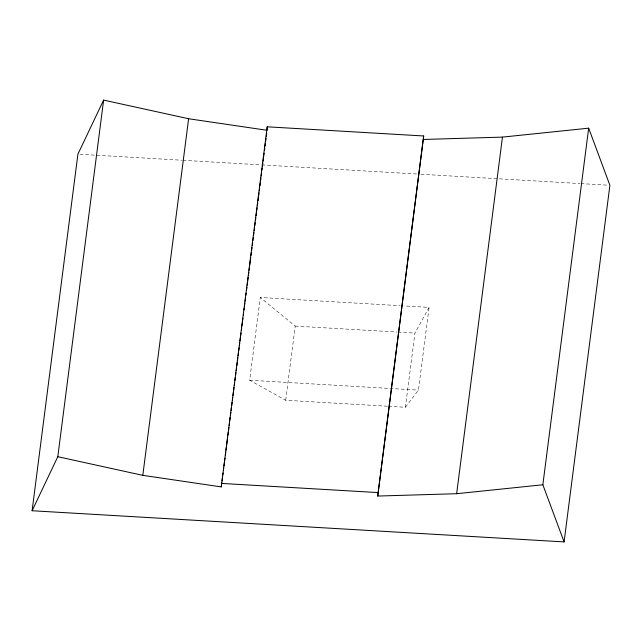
<?xml version="1.0" encoding="UTF-8"?>
<svg xmlns="http://www.w3.org/2000/svg" width="642" height="642" viewBox="0 0 642 642"><rect width="100%" height="100%" fill="white"/><g stroke="black" fill="none" stroke-linecap="round" stroke-linejoin="round"><path stroke-width="0.48" stroke-dasharray="3.21 2.41" d="M387.431 406.226L285.69 400.263L249.666 380.233L260.299 297.503L400.118 305.688M285.69 400.263L295.224 326.088L260.299 297.503M388.434 406.282L405.391 407.277L414.917 333.102L429.081 307.39L404.115 305.921M405.391 407.277L418.448 390.119L429.081 307.39M79.921 154.265L181.911 160.235M182.914 160.291L260.909 164.858M261.912 164.922L416.907 173.998M420.903 174.231L579.903 183.54M580.898 183.604L607.902 185.185M295.224 326.088L396.965 332.05M397.96 332.107L414.917 333.102M249.666 380.233L418.448 390.119"/><path stroke-width="0.96" d="M32.1 510.743L57.804 456.703L142.805 475.345L221.257 486.893L267.216 126.811L423.68 135.976L377.721 496.057L456.647 493.706L542.851 484.774L564.085 541.904L32.1 510.743L77.915 154.144L103.619 100.096L188.62 118.746L267.072 130.294L267.216 126.811M377.721 496.057L423.68 135.976M57.804 456.703L103.619 100.096M142.805 475.345L188.62 118.746M221.257 486.893L221.771 482.92M222.02 480.938L222.405 477.953M222.79 474.976L223.047 472.993M223.424 470.008L223.681 468.026M223.938 466.036L224.323 463.059M224.58 461.068L224.957 458.091M225.342 455.114L225.727 452.128M225.984 450.146L226.361 447.161M226.618 445.179L227.637 437.234M227.894 435.244L228.279 432.267M228.536 430.276L228.913 427.299M229.17 425.309L229.555 422.332M229.812 420.341L230.189 417.364M230.446 415.374L230.831 412.397M231.088 410.415L231.465 407.429M231.722 405.447L232.107 402.462M232.364 400.48L232.741 397.494M232.998 395.512L233.383 392.535M233.64 390.545L234.017 387.567M234.274 385.577L234.659 382.6M234.916 380.61L235.293 377.632M235.55 375.642L235.935 372.665M236.192 370.675L236.577 367.697M236.826 365.715L237.211 362.73M237.468 360.748L237.853 357.763M238.102 355.78L238.487 352.795M238.744 350.813L239.129 347.836M239.378 345.845L239.763 342.868M240.02 340.878L240.405 337.901M240.654 335.91L241.039 332.933M241.424 329.956L241.681 327.966M241.93 325.976L242.315 322.998M242.572 321.016L242.957 318.031M243.334 315.053L243.591 313.063M243.976 310.086L244.233 308.096M244.49 306.114L244.867 303.136M245.124 301.146L245.509 298.169M245.886 295.184L246.143 293.201M246.528 290.216L246.913 287.239M247.17 285.257L248.189 277.304M248.446 275.322L248.823 272.336M249.08 270.354L249.465 267.377M249.722 265.387L250.741 257.442M250.998 255.452L251.375 252.475M251.632 250.484L252.017 247.507M252.274 245.517L252.651 242.54M252.908 240.557L253.293 237.572M253.55 235.59L253.927 232.605M254.184 230.622L254.569 227.637M254.826 225.655L255.203 222.678M255.46 220.688L255.845 217.71M256.102 215.72L256.479 212.743M256.736 210.753L257.121 207.775M257.378 205.785L257.763 202.808M258.012 200.818L258.397 197.84M258.654 195.858L259.039 192.873M259.288 190.891L259.673 187.905M259.93 185.923L260.315 182.938M260.564 180.956L260.949 177.978M261.206 175.988L261.591 173.011M261.968 170.026L262.225 168.043M262.482 166.053L262.867 163.076M263.116 161.086L263.501 158.109M263.758 156.118L264.143 153.141M264.52 150.164L264.777 148.174M265.034 146.191L265.419 143.206M265.676 141.224L266.053 138.239M266.31 136.256L266.695 133.279M456.647 493.706L502.461 137.107L588.666 128.175L609.9 185.297L564.085 541.904M542.851 484.774L588.666 128.175M423.543 139.458L502.461 137.107M221.402 483.41L377.865 492.574"/></g></svg>
